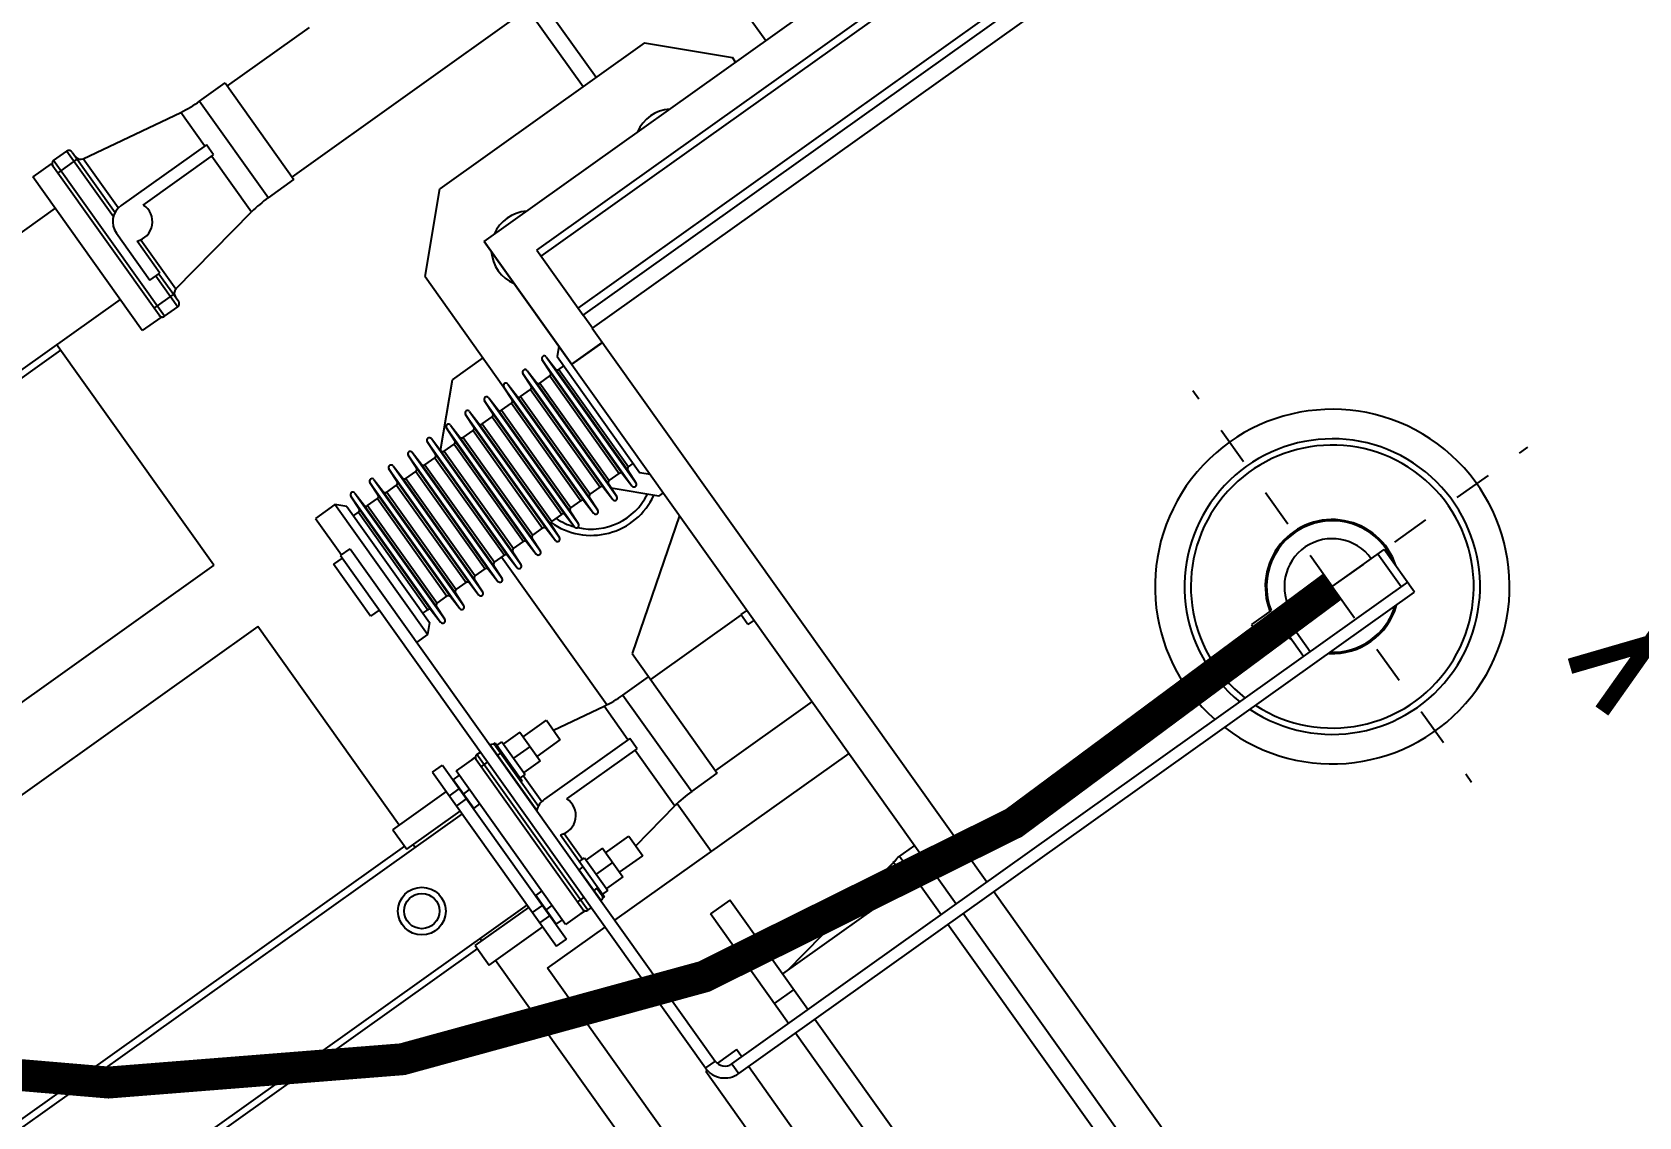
# Model space of a CAD drawing. Header units: feet. Extents: x 2321988 to 2329858, y 6722724 to 6730499.
# Drawn here: x 2326083.204 to 2326087.397, y 6726897.134 to 6726899.965 of the extents above; entities that cross this region are included whole.
import ezdxf

# ---------------------------------------------------------------- set-up
doc = ezdxf.new("R2010")
doc.units = ezdxf.units.FT
doc.header["$MEASUREMENT"] = 0
doc.header["$PDSIZE"] = 5
doc.linetypes.add('Midpoint Site Plan$0$CENTER', pattern=[2, 1.25, -0.25, 0.25, -0.25])
doc.layers.add('BESS Dimensions', color=3, linetype='Continuous')
doc.layers.add('C-BESS-EQUIPMENT', color=255, linetype='Continuous')
doc.styles.add('TG_DIMS', font='arial.ttf')
doc.dimstyles.new('TG-PROPOSED-ANNO', dxfattribs={"dimtxt": 0.1, "dimasz": 0.1, "dimexe": 0.05, "dimexo": 0.05, "dimgap": 0.02, "dimtad": 0, "dimtih": 1, "dimtoh": 1, "dimdsep": 46, "dimtxsty": 'TG_DIMS', "dimcen": 0, "dimclrd": 256, "dimclre": 256, "dimclrt": 256, "dimaunit": 1, "dimadec": 6, "dimazin": 2, "dimtfac": 1, "dimtofl": 0, "dimtmove": 1, "dimatfit": 3, "dimfxl": 1, "dimtolj": 1, "dimtzin": 0, "dimarcsym": 0})

# ---------------------------------------------------------------- blocks, each defined once
blk = doc.blocks.new('Midpoint Site Plan$0$A$Cc1a3344c')
at = {"linetype": 'Continuous'}
for p, q in [((-2615, -1240), (-2615, -181.3)), ((-2585, -1210), (-2585, -181.3)), ((-2579, -1210), (-2579, -181.3)), ((-2508.8, -1210), (-2508.8, -510.4)), ((-2528.5, -1210), (-2528.5, -517.5)), ((-2521.5, -1210), (-2521.5, -517.5)), ((-2000, -900.8), (-2000, -799.2)), ((-1958.5, -799.2), (-2000, -799.2)), ((-1968, -1459.2), (-1968, -799.2)), ((-1958.5, -1459.2), (-1958.5, -799.2)), ((-1968, -805.5), (-2000, -805.5)), ((-2001.6, -919.8), (-2001.6, -888.1)), ((-1968, -894.4), (-2000, -894.4)), ((-2012.7, -900.7), (-2012.7, -919.8)), ((-1968, -900.8), (-2000, -900.8)), ((-1998.4, -900.8), (-1998.4, -919.8)), ((-1987.3, -919.8), (-1987.3, -900.8)), ((-2012.7, -919.8), (-2001.6, -919.8)), ((-1998.4, -919.8), (-1987.3, -919.8)), ((-2615, -965), (-3520, -965)), ((-2669.5, -1044.5), (-2619.5, -994.5)), ((-2615, -994.5), (-2619.5, -994.5)), ((-2669.5, -1044.5), (-2669.5, -1244.5)), ((-2669.5, -1092), (-3520, -1092)), ((-2669.5, -1104.7), (-3520, -1104.7)), ((-2745.5, -1104.7), (-2745.5, -1334.7)), ((-2585, -1210), (-2521.5, -1210)), ((-2508.8, -1210), (-2521.5, -1210)), ((-1968, -1210.2), (-2508.8, -1210.2)), ((-2495, -1240), (-2495, -1210.2)), ((-2494.9, -1210.2), (-2494.9, -1240)), ((2359.7, -1210.2), (-1958.5, -1210.2)), ((-2619.5, -1294.5), (-2669.5, -1244.5)), ((-2615, -1239.9), (-2495, -1239.9)), ((-2615, -1240), (-1968, -1240)), ((-2512.6, -1240), (-2506.7, -1245.9)), ((-2506.7, -1245.9), (-2393.3, -1245.9)), ((-2497.6, -1250.7), (-2497.6, -1245.9)), ((-2497.6, -1250.7), (-2402.4, -1250.7)), ((-2402.4, -1250.7), (-2402.4, -1245.9)), ((-2369.5, -1244.5), (-2396.6, -1271.6)), ((-2387.4, -1240), (-2393.3, -1245.9)), ((-2369.5, -1244.5), (-2369.5, -1240)), ((-2347.3, -1240), (-2279.8, -1334.5)), ((-2254.8, -1240), (-2254.8, -1245.9)), ((-2245.2, -1245.9), (-2254.8, -1245.9)), ((-2254.4, -1245.9), (-2254.4, -1334.5)), ((-2245.2, -1240), (-2245.2, -1245.9)), ((-2165.5, -1240), (-2165.5, -1334.5)), ((-2115, -1468.7), (-2115, -1240)), ((-2025, -1256.5), (-2025, -1240)), ((2367.9, -1240), (-1958.5, -1240)), ((-2834.4, -1254.7), (-2834.4, -1334.7)), ((-2511.6, -1253.2), (-2499.5, -1252.7)), ((-2511.6, -1253.2), (-2388.4, -1253.2)), ((-2511.6, -1257.2), (-2388.4, -1257.2)), ((-2499.5, -1257.7), (-2511.6, -1257.2)), ((-2499.5, -1252.7), (-2400.5, -1252.7)), ((-2499.5, -1257.7), (-2400.5, -1257.7)), ((-2497.6, -1269.4), (-2497.6, -1259.7)), ((-2497.6, -1259.7), (-2402.4, -1259.7)), ((-2402.4, -1269.4), (-2402.4, -1259.7)), ((-2388.4, -1253.2), (-2400.5, -1252.7)), ((-2400.5, -1257.7), (-2388.4, -1257.2)), ((-1968, -1254.9), (-2025, -1254.9)), ((-2002.8, -1380.5), (-2023.8, -1261.7)), ((-2002.8, -1261.7), (-2023.8, -1261.7)), ((-2002.8, -1254.9), (-2002.8, -1384.9)), ((-1625, -1254.9), (-1958.5, -1254.9)), ((-2511.6, -1271.9), (-2499.5, -1271.4)), ((-2511.6, -1271.9), (-2388.4, -1271.9)), ((-2511.6, -1275.9), (-2388.4, -1275.9)), ((-2499.5, -1276.4), (-2511.6, -1275.9)), ((-2499.5, -1271.4), (-2400.5, -1271.4)), ((-2499.5, -1276.4), (-2400.5, -1276.4)), ((-2497.6, -1269.4), (-2402.4, -1269.4)), ((-2388.4, -1271.9), (-2400.5, -1271.4)), ((-2400.5, -1276.4), (-2388.4, -1275.9)), ((-2511.6, -1290.6), (-2499.5, -1290.1)), ((-2511.6, -1290.6), (-2388.4, -1290.6)), ((-2499.5, -1290.1), (-2400.5, -1290.1)), ((-2497.6, -1288.1), (-2497.6, -1278.4)), ((-2497.6, -1278.4), (-2402.4, -1278.4)), ((-2497.6, -1288.1), (-2402.4, -1288.1)), ((-2402.4, -1288.1), (-2402.4, -1278.4)), ((-2388.4, -1290.6), (-2400.5, -1290.1)), ((-2619.5, -1294.5), (-2511.9, -1294.5)), ((-2540, -1324.5), (-2540, -1294.5)), ((-2499.5, -1295.1), (-2511.6, -1294.6)), ((-2511.6, -1294.6), (-2388.4, -1294.6)), ((-2499.5, -1295.1), (-2400.5, -1295.1)), ((-2497.6, -1306.8), (-2497.6, -1297.1)), ((-2497.6, -1297.1), (-2402.4, -1297.1)), ((-2402.4, -1306.8), (-2402.4, -1297.1)), ((-2400.5, -1295.1), (-2388.4, -1294.6)), ((-2511.6, -1309.3), (-2499.5, -1308.8)), ((-2511.6, -1309.3), (-2388.4, -1309.3)), ((-2499.5, -1313.8), (-2511.6, -1313.3)), ((-2511.6, -1313.3), (-2388.4, -1313.3)), ((-2499.5, -1308.8), (-2400.5, -1308.8)), ((-2499.5, -1313.8), (-2400.5, -1313.8)), ((-2497.6, -1306.8), (-2402.4, -1306.8)), ((-2497.6, -1325.5), (-2497.6, -1315.8)), ((-2497.6, -1315.8), (-2402.4, -1315.8)), ((-2402.4, -1325.5), (-2402.4, -1315.8)), ((-2388.4, -1309.3), (-2400.5, -1308.8)), ((-2400.5, -1313.8), (-2388.4, -1313.3)), ((-2499.7, -1364.8), (-2540, -1324.5)), ((-2511.6, -1328), (-2499.5, -1327.5)), ((-2511.6, -1328), (-2388.4, -1328)), ((-2499.5, -1327.5), (-2400.5, -1327.5)), ((-2497.6, -1325.5), (-2402.4, -1325.5)), ((-2388.4, -1328), (-2400.5, -1327.5)), ((-2837.1, -1359.7), (-2837.1, -1334.7)), ((-2837.1, -1334.7), (-2742.9, -1334.7)), ((-2742.9, -1359.7), (-2742.9, -1334.7)), ((-2499.5, -1332.5), (-2511.6, -1332)), ((-2511.6, -1332), (-2388.4, -1332)), ((-2499.5, -1332.5), (-2400.5, -1332.5)), ((-2497.6, -1344.1), (-2497.6, -1334.5)), ((-2497.6, -1334.5), (-2402.4, -1334.5)), ((-2402.4, -1344.1), (-2402.4, -1334.5)), ((-2400.5, -1332.5), (-2388.4, -1332)), ((-2279.8, -1334.5), (-2162.9, -1334.5)), ((-2257.1, -1359.5), (-2257.1, -1334.5)), ((-2162.9, -1359.5), (-2162.9, -1334.5)), ((-2511.6, -1346.6), (-2499.5, -1346.1)), ((-2511.6, -1346.6), (-2388.4, -1346.6)), ((-2499.5, -1351.1), (-2511.6, -1350.6)), ((-2511.6, -1350.6), (-2388.4, -1350.6)), ((-2499.5, -1346.1), (-2400.5, -1346.1)), ((-2499.5, -1351.1), (-2400.5, -1351.1)), ((-2497.6, -1344.1), (-2402.4, -1344.1)), ((-2497.6, -1362.8), (-2497.6, -1353.1)), ((-2497.6, -1353.1), (-2402.4, -1353.1)), ((-2402.4, -1362.8), (-2402.4, -1353.1)), ((-2388.4, -1346.6), (-2400.5, -1346.1)), ((-2400.5, -1351.1), (-2388.4, -1350.6)), ((-2837.1, -1359.7), (-2742.9, -1359.7)), ((-2511.6, -1365.3), (-2499.5, -1364.8)), ((-2511.6, -1365.3), (-2388.4, -1365.3)), ((-2499.5, -1364.8), (-2400.5, -1364.8)), ((-2497.6, -1362.8), (-2402.4, -1362.8)), ((-2388.4, -1365.3), (-2400.5, -1364.8)), ((-2257.1, -1359.5), (-2162.9, -1359.5)), ((-2853.5, -1461.6), (-2838.6, -1377.1)), ((-2805.8, -1377.1), (-2838.6, -1377.1)), ((-2805.8, -1375.4), (-2805.8, -1458.7)), ((-2795.8, -1375.4), (-2805.8, -1375.4)), ((-2795.8, -1444.1), (-2795.8, -1375.4)), ((-2795.8, -1377.1), (-2741.4, -1377.1)), ((-2726.5, -1461.6), (-2741.4, -1377.1)), ((-2499.5, -1369.8), (-2511.6, -1369.3)), ((-2511.6, -1369.3), (-2388.4, -1369.3)), ((-2499.5, -1369.8), (-2400.5, -1369.8)), ((-2497.6, -1381.5), (-2497.6, -1371.8)), ((-2497.6, -1371.8), (-2402.4, -1371.8)), ((-2402.4, -1381.5), (-2402.4, -1371.8)), ((-2258.3, -1374.5), (-2402.4, -1374.5)), ((-2400.5, -1369.8), (-2388.4, -1369.3)), ((-2266.4, -1420.8), (-2258.6, -1376.9)), ((-2225.8, -1376.9), (-2258.6, -1376.9)), ((-2225.8, -1375.2), (-2225.8, -1458.5)), ((-2215.8, -1375.2), (-2225.8, -1375.2)), ((-2215.8, -1443.9), (-2215.8, -1375.2)), ((-2215.8, -1376.9), (-2161.4, -1376.9)), ((-2115, -1374.5), (-2161.7, -1374.5)), ((-2153.6, -1420.8), (-2161.4, -1376.9)), ((-2511.6, -1384), (-2499.5, -1383.5)), ((-2511.6, -1384), (-2388.4, -1384)), ((-2499.5, -1388.5), (-2511.6, -1388)), ((-2511.6, -1388), (-2388.4, -1388)), ((-2499.5, -1383.5), (-2400.5, -1383.5)), ((-2499.5, -1388.5), (-2400.5, -1388.5)), ((-2497.6, -1381.5), (-2402.4, -1381.5)), ((-2497.6, -1400.2), (-2497.6, -1390.5)), ((-2497.6, -1390.5), (-2402.4, -1390.5)), ((-2402.4, -1400.2), (-2402.4, -1390.5)), ((-2388.4, -1384), (-2400.5, -1383.5)), ((-2400.5, -1388.5), (-2388.4, -1388)), ((-2075, -1384.9), (-2075, -1403.9)), ((-1968, -1384.9), (-2075, -1384.9)), ((-1987.5, -1384.9), (-1987.5, -1403.9)), ((-1575, -1384.9), (-1958.5, -1384.9)), ((-2511.6, -1402.7), (-2499.5, -1402.2)), ((-2511.6, -1402.7), (-2388.4, -1402.7)), ((-2499.5, -1402.2), (-2400.5, -1402.2)), ((-2497.6, -1400.2), (-2402.4, -1400.2)), ((-2388.4, -1402.7), (-2400.5, -1402.2)), ((-1968, -1403.9), (-2075, -1403.9)), ((-1575, -1403.9), (-1958.5, -1403.9)), ((-2511.6, -1406.7), (-2388.4, -1406.7)), ((-2499.5, -1407.2), (-2511.6, -1406.7)), ((-2499.5, -1407.2), (-2400.5, -1407.2)), ((-2497.6, -1418.9), (-2497.6, -1409.2)), ((-2497.6, -1409.2), (-2402.4, -1409.2)), ((-2402.4, -1418.9), (-2402.4, -1409.2)), ((-2400.5, -1407.2), (-2388.4, -1406.7)), ((-2511.6, -1421.4), (-2499.5, -1420.9)), ((-2511.6, -1421.4), (-2388.4, -1421.4)), ((-2511.6, -1425.4), (-2388.4, -1425.4)), ((-2499.5, -1425.9), (-2511.6, -1425.4)), ((-2499.5, -1420.9), (-2400.5, -1420.9)), ((-2499.5, -1425.9), (-2400.5, -1425.9)), ((-2497.6, -1418.9), (-2402.4, -1418.9)), ((-2497.6, -1437.5), (-2497.6, -1427.9)), ((-2497.6, -1427.9), (-2402.4, -1427.9)), ((-2402.4, -1437.5), (-2402.4, -1427.9)), ((-2388.4, -1421.4), (-2400.5, -1420.9)), ((-2400.5, -1425.9), (-2388.4, -1425.4)), ((-2276.1, -1443.5), (-2276.1, -1420.8)), ((-2276.1, -1420.8), (-2257, -1420.8)), ((-2257, -1443.5), (-2257, -1420.8)), ((-2163, -1443.5), (-2163, -1420.8)), ((-2163, -1420.8), (-2143.9, -1420.8)), ((-2143.9, -1443.5), (-2143.9, -1420.8)), ((-2511.6, -1440), (-2499.5, -1439.5)), ((-2511.6, -1440), (-2388.4, -1440)), ((-2499.5, -1439.5), (-2400.5, -1439.5)), ((-2497.6, -1437.5), (-2402.4, -1437.5)), ((-2388.4, -1440), (-2400.5, -1439.5)), ((-2280.6, -1443.5), (-2280.6, -1459.5)), ((-2280.6, -1443.5), (-2252.6, -1443.5)), ((-2266.6, -1443.5), (-2266.6, -1459.5)), ((-2252.6, -1443.5), (-2252.6, -1459.5)), ((-2167.4, -1443.5), (-2167.4, -1459.5)), ((-2167.4, -1443.5), (-2139.4, -1443.5)), ((-2153.4, -1443.5), (-2153.4, -1459.5)), ((-2139.4, -1443.5), (-2139.4, -1459.5)), ((-2506.7, -1451.4), (-2513.5, -1458.2)), ((-2511.6, -1444), (-2388.4, -1444)), ((-2499.5, -1444.5), (-2511.6, -1444)), ((-2506.7, -1451.4), (-2393.3, -1451.4)), ((-2499.5, -1444.5), (-2400.5, -1444.5)), ((-2497.6, -1451.4), (-2497.6, -1446.5)), ((-2497.6, -1446.5), (-2402.4, -1446.5)), ((-2402.4, -1451.4), (-2402.4, -1446.5)), ((-2400.5, -1444.5), (-2388.4, -1444)), ((-2393.3, -1451.4), (-2386.5, -1458.2)), ((-1975, -1449.5), (-1975, -1468.3)), ((-1968, -1449.5), (-1975, -1449.5)), ((-1958.5, -1449.5), (-1714.1, -1449.5)), ((-2866, -1481.7), (-2866, -1468.7)), ((-2866, -1468.7), (-2802.2, -1468.7)), ((-2863, -1465.7), (-2804.1, -1465.7)), ((-2856, -1484.7), (-2856, -1465.7)), ((-2805.5, -1461.6), (-2853.5, -1461.6)), ((-2744.1, -1464.7), (-2775.4, -1464.7)), ((-2774.5, -1461.6), (-2726.5, -1461.6)), ((-2744.1, -1474.5), (-2744.1, -1464.7)), ((-2744.1, -1465.7), (-2717, -1465.7)), ((-2744.1, -1468.7), (-2714, -1468.7)), ((-2724, -1484.7), (-2724, -1465.7)), ((-2714, -1481.7), (-2714, -1468.7)), ((-2513.5, -1458.2), (-2513.5, -1477.2)), ((-2386.5, -1458.2), (-2513.5, -1458.2)), ((-2477.8, -1478.2), (-2477.8, -1468.7)), ((-2477.8, -1468.7), (-1977.5, -1468.7)), ((-2386.5, -1458.2), (-2386.5, -1468.7)), ((-2286, -1468.5), (-2222.2, -1468.5)), ((-2285.1, -1466.4), (-2285.1, -1464.5)), ((-2285.1, -1464.5), (-2248.1, -1464.5)), ((-2283, -1465.5), (-2224.1, -1465.5)), ((-2282.6, -1464.5), (-2282.6, -1459.5)), ((-2282.6, -1459.5), (-2250.6, -1459.5)), ((-2276, -1465.5), (-2276, -1468.5)), ((-2250.6, -1464.5), (-2250.6, -1459.5)), ((-2225.5, -1461.4), (-2250.6, -1461.4)), ((-2248.1, -1465.5), (-2248.1, -1464.5)), ((-2195.4, -1464.5), (-2134.9, -1464.5)), ((-2194.5, -1461.4), (-2169.4, -1461.4)), ((-2169.4, -1464.5), (-2169.4, -1459.5)), ((-2169.4, -1459.5), (-2137.4, -1459.5)), ((-2164.1, -1468.7), (-2164.1, -1464.5)), ((-2164.1, -1468.5), (-2134, -1468.5)), ((-2144, -1465.5), (-2144, -1468.5)), ((-2144, -1465.5), (-2137, -1465.5)), ((-2137.4, -1464.5), (-2137.4, -1459.5)), ((-2134.9, -1466.4), (-2134.9, -1464.5)), ((-1977.5, -1468.7), (-1977.5, -1478.2)), ((-1968, -1459.2), (-1958.5, -1459.2)), ((-2714, -1481.7), (-2866, -1481.7)), ((-2790, -1474.5), (-2744.1, -1474.5)), ((-2513.5, -1477.2), (-2477.8, -1477.2)), ((-2477.8, -1478.2), (-1977.5, -1478.2)), ((-2475.4, -1478.2), (-2475.4, -1486.7)), ((-2424.6, -1478.2), (-2424.6, -1486.7)), ((-2286, -1481.5), (-2286, -1478.2)), ((-2134, -1481.5), (-2286, -1481.5)), ((-2276, -1484.5), (-2276, -1478.2)), ((-2144, -1484.5), (-2144, -1478.2)), ((-2134, -1481.5), (-2134, -1478.2)), ((-2115, -1534.5), (-2115, -1478.2)), ((-1975, -1477.9), (-1975, -1479.5)), ((-1706.7, -1479.5), (-1975, -1479.5)), ((-2865, -1484.7), (-2865, -1502.7)), ((-2715, -1484.7), (-2865, -1484.7)), ((-2715, -1484.7), (-2715, -1502.7)), ((-2424.6, -1486.7), (-2475.4, -1486.7)), ((-2285.1, -1484.5), (-2285.1, -1487.5)), ((-2134.9, -1484.5), (-2285.1, -1484.5)), ((-2285, -1487.5), (-2285.1, -1487.5)), ((-2285, -1484.5), (-2285, -1502.5)), ((-2135, -1484.5), (-2135, -1502.5)), ((-2134.9, -1487.5), (-2135, -1487.5)), ((-2134.9, -1484.5), (-2134.9, -1487.5)), ((-2715, -1502.7), (-2865, -1502.7)), ((-2834.4, -1502.7), (-2834.4, -2924.7)), ((-2745.5, -1502.7), (-2745.5, -2924.7)), ((-2135, -1502.5), (-2285, -1502.5)), ((-2280.6, -1508.5), (-2280.6, -1502.5)), ((-2266.6, -1508.5), (-2266.6, -1502.5)), ((-2252.6, -1508.5), (-2252.6, -1502.5)), ((-2167.4, -1508.5), (-2167.4, -1502.5)), ((-2153.4, -1508.5), (-2153.4, -1502.5)), ((-2139.4, -1508.5), (-2139.4, -1502.5)), ((-2295, -1518.4), (-2295, -1508.8)), ((-2295, -1508.8), (-2125, -1508.8)), ((-2295, -1518.4), (-2125, -1518.4)), ((-2252.6, -1508.5), (-2280.6, -1508.5)), ((-2276.1, -1508.8), (-2276.1, -1508.5)), ((-2276.1, -1570.8), (-2276.1, -1518.4)), ((-2272, -1518.4), (-2272, -1508.8)), ((-2262, -1518.4), (-2262, -1508.8)), ((-2257, -1508.8), (-2257, -1508.5)), ((-2257, -1570.8), (-2257, -1518.4)), ((-2254.4, -1508.5), (-2254.4, -1508.8)), ((-2254.4, -1518.4), (-2254.4, -2924.7)), ((-2139.4, -1508.5), (-2167.4, -1508.5)), ((-2165.5, -1508.5), (-2165.5, -1508.8)), ((-2165.5, -1518.4), (-2165.5, -2924.7)), ((-2163, -1508.8), (-2163, -1508.5)), ((-2163, -1570.8), (-2163, -1518.4)), ((-2158, -1518.4), (-2158, -1508.8)), ((-2148, -1518.4), (-2148, -1508.8)), ((-2143.9, -1508.8), (-2143.9, -1508.5)), ((-2143.9, -1570.8), (-2143.9, -1518.4)), ((-2125, -1518.4), (-2125, -1508.8)), ((-1920, -1534.5), (-2115, -1534.5)), ((-2530, -1564.7), (-2745.5, -1564.7)), ((-2740, -1564.7), (-2740, -2924.7)), ((-2530, -1564.7), (-2530, -2924.7)), ((-2470, -1564.5), (-2470, -2924.7)), ((-2276.1, -1564.5), (-2470, -1564.5)), ((-2276.1, -1570.8), (-2257, -1570.8)), ((-2260, -1570.8), (-2260, -2924.7)), ((-2254.4, -1564.5), (-2257, -1564.5)), ((-2163, -1564.5), (-2165.5, -1564.5)), ((-2163, -1570.8), (-2143.9, -1570.8)), ((-2160, -1570.8), (-2160, -3000.9)), ((-1950, -1564.5), (-2143.9, -1564.5))]:
    blk.add_line(p, q, dxfattribs=at)
at = {"linetype": 'Midpoint Site Plan$0$CENTER'}
for q in [(-2000, -659), (-2191, -850), (-2000, -1041), (-1809, -850)]:
    blk.add_line((-2000, -850), q, dxfattribs=at)
at = {"linetype": 'Continuous', "const_width": 12.5}
for points in [[(-1838.7, -607.8), (-1795, -732.8)], [(-1838.7, -732.8), (-1795, -607.8)]]:
    blk.add_lwpolyline(points, dxfattribs=at)
at = {"linetype": 'Continuous'}
for radius in [19, 14]:
    blk.add_circle((-2210, -1589.5), radius, dxfattribs=at)
for centre, radius, start, end in [((-2000, -850), 141, 287.2012, 283.1607), ((-2000, -850), 117.5, 290.7756, 285.8477), ((-2000, -850), 112.5, 291.7549, 286.5651), ((-2000, -850), 53.3, 72.9809, 256.0574), ((-2000, -850), 52.3, 76.3287, 255.9412), ((-2000, -850), 38.1, 90, 267.6116), ((-2000, -850), 53.3, 321.6895, 38.3105), ((-2000, -850), 52.3, 322.6334, 37.3666), ((-2000, -850), 38.1, 267.5895, 270), ((-2000, -850), 53.3, 268.2886, 271.7114), ((-2000, -850), 53.3, 283.9308, 287.0191), ((-2589.5, -1074.5), 30, 148.3772, 211.6228), ((-2589.5, -1214.5), 30, 148.3772, 211.6228), ((-2589.5, -1214.5), 30, 238.3772, 301.6228), ((-2499.6, -1250.7), 2, 272.3942, 0), ((-2400.4, -1250.7), 2, 180, 267.6058), ((-2420, -1274.5), 55, 289.0523, 29.6717), ((-2420, -1274.5), 50, 312.2025, 28.0889), ((-2511.5, -1255.2), 2, 92.3942, 267.6058), ((-2499.6, -1259.7), 2, 0, 87.6058), ((-2400.4, -1259.7), 2, 92.3942, 180), ((-2388.5, -1255.2), 2, 272.3942, 87.6058), ((-2511.5, -1273.9), 2, 92.3942, 267.6058), ((-2499.6, -1269.4), 2, 272.3942, 0), ((-2499.6, -1278.4), 2, 0, 87.6058), ((-2400.4, -1269.4), 2, 180, 267.6058), ((-2400.4, -1278.4), 2, 92.3942, 180), ((-2388.5, -1273.9), 2, 272.3942, 87.6058), ((-2511.5, -1292.6), 2, 92.3942, 267.6058), ((-2499.6, -1288.1), 2, 272.3942, 0), ((-2400.4, -1288.1), 2, 180, 267.6058), ((-2388.5, -1292.6), 2, 272.3942, 87.6058), ((-2499.6, -1297.1), 2, 0, 87.6058), ((-2400.4, -1297.1), 2, 92.3942, 180), ((-2511.5, -1311.3), 2, 92.3942, 267.6058), ((-2499.6, -1306.8), 2, 272.3942, 0), ((-2499.6, -1315.8), 2, 0, 87.6058), ((-2400.4, -1306.8), 2, 180, 267.6058), ((-2400.4, -1315.8), 2, 92.3942, 180), ((-2420, -1274.5), 50, 290.6899, 309.1806), ((-2388.5, -1311.3), 2, 272.3942, 87.6058), ((-2511.5, -1330), 2, 92.3942, 267.6058), ((-2499.6, -1325.5), 2, 272.3942, 0), ((-2400.4, -1325.5), 2, 180, 267.6058), ((-2388.5, -1330), 2, 272.3942, 87.6058), ((-2499.6, -1334.5), 2, 0, 87.6058), ((-2400.4, -1334.5), 2, 92.3942, 180), ((-2511.5, -1348.6), 2, 92.3942, 267.6058), ((-2499.6, -1344.1), 2, 272.3942, 0), ((-2499.6, -1353.1), 2, 0, 87.6058), ((-2400.4, -1344.1), 2, 180, 267.6058), ((-2400.4, -1353.1), 2, 92.3942, 180), ((-2388.5, -1348.6), 2, 272.3942, 87.6058), ((-2937.1, -1359.7), 100, 350, 0), ((-2642.9, -1359.7), 100, 180, 190), ((-2511.5, -1367.3), 2, 92.3942, 267.6058), ((-2499.6, -1362.8), 2, 272.3942, 0), ((-2400.4, -1362.8), 2, 180, 267.6058), ((-2388.5, -1367.3), 2, 272.3942, 87.6058), ((-2357.1, -1359.5), 100, 350, 0), ((-2062.9, -1359.5), 100, 180, 190), ((-2499.6, -1371.8), 2, 0, 87.6058), ((-2400.4, -1371.8), 2, 92.3942, 180), ((-2511.5, -1386), 2, 92.3942, 267.6058), ((-2499.6, -1381.5), 2, 272.3942, 0), ((-2499.6, -1390.5), 2, 0, 87.6058), ((-2400.4, -1381.5), 2, 180, 267.6058), ((-2400.4, -1390.5), 2, 92.3942, 180), ((-2388.5, -1386), 2, 272.3942, 87.6058), ((-2511.5, -1404.7), 2, 92.3942, 267.6058), ((-2499.6, -1400.2), 2, 272.3942, 0), ((-2400.4, -1400.2), 2, 180, 267.6058), ((-2388.5, -1404.7), 2, 272.3942, 87.6058), ((-2499.6, -1409.2), 2, 0, 87.6058), ((-2400.4, -1409.2), 2, 92.3942, 180), ((-2511.5, -1423.4), 2, 92.3942, 267.6058), ((-2499.6, -1418.9), 2, 272.3942, 0), ((-2499.6, -1427.9), 2, 0, 87.6058), ((-2400.4, -1418.9), 2, 180, 267.6058), ((-2400.4, -1427.9), 2, 92.3942, 180), ((-2388.5, -1423.4), 2, 272.3942, 87.6058), ((-2790, -1458.7), 15.8, 337.6402, 111.4669), ((-2511.5, -1442), 2, 92.3942, 267.6058), ((-2499.6, -1437.5), 2, 272.3942, 0), ((-2400.4, -1437.5), 2, 180, 267.6058), ((-2388.5, -1442), 2, 272.3942, 87.6058), ((-2210, -1458.5), 15.8, 337.6402, 111.4669), ((-2499.6, -1446.5), 2, 0, 87.6058), ((-2400.4, -1446.5), 2, 92.3942, 180), ((-2863, -1468.7), 3, 90, 180), ((-2858.5, -1460.7), 5, 270, 350), ((-2790, -1458.7), 15.8, 180, 270), ((-2721.5, -1460.7), 5, 190, 270), ((-2717, -1468.7), 3, 0, 90), ((-2283, -1468.5), 3, 90, 180), ((-2210, -1458.5), 15.8, 180, 220.2482), ((-2137, -1468.5), 3, 0, 90), ((-1977.5, -1459.2), 19, 270, 0), ((-1977.5, -1459.2), 9.5, 270, 0), ((-2863, -1481.7), 3, 180, 270), ((-2717, -1481.7), 3, 270, 0), ((-2283, -1481.5), 3, 180, 270), ((-2137, -1481.5), 3, 270, 0)]:
    blk.add_arc(centre, radius, start, end, dxfattribs=at)
blk.add_ellipse((-2023.8, -1305.7), major_axis=(-2.3, 50.8), ratio=0.076348, start_param=-0.526991, end_param=-0.255727, dxfattribs=at)
blk = doc.blocks.new('*D109')
at = {"layer": 'BESS Dimensions', "lineweight": -2, "transparency": 16777216}
for p, q in [((2326125.1693, 6727002.8662), (2326110.2842, 6727023.7584)), ((2326105.0412, 6727013.8836), (2326040.7778, 6726968.0974)), ((2325956.6732, 6726908.1749), (2326020.9365, 6726953.961)), ((2325960.5127, 6726885.5523), (2325945.6276, 6726906.4444))]:
    blk.add_line(p, q, dxfattribs=at)
at = {"layer": 'BESS Dimensions', "transparency": 16777216}
for points in [[(2326104.0741, 6727015.241), (2326106.0083, 6727012.5262), (2326113.1855, 6727019.6862)], [(2325955.7061, 6726909.5323), (2325957.6403, 6726906.8175), (2325948.5289, 6726902.3723)]]:
    blk.add_solid(points, dxfattribs=at)
at = {"layer": 'Defpoints', "color": 0, "transparency": 16777216}
for p in [(2326128.0706, 6726998.7941), (2325948.5289, 6726902.3723), (2325963.414, 6726881.4801)]:
    blk.add_point(p, dxfattribs=at)
at = {"layer": 'BESS Dimensions', "transparency": 16777216, "insert": (2326030.8572, 6726961.0292), "char_height": 10, "attachment_point": 5, "style": 'TG_DIMS'}
blk.add_mtext("\\A1;202.17'", dxfattribs=at)

msp = doc.modelspace()

# ---------------------------------------------------------------- linework, layer by layer
at = {"layer": 'C-BESS-EQUIPMENT', "const_width": 0.0833}
msp.add_lwpolyline([(2326072.7242, 6726898.2114), (2326073.4121, 6726898.5654), (2326074.0667, 6726898.839), (2326074.6999, 6726899.0312), (2326075.3238, 6726899.1407), (2326075.9484, 6726899.1684), (2326076.5771, 6726899.123), (2326077.2111, 6726899.0153), (2326077.8522, 6726898.856), (2326078.5016, 6726898.6559), (2326079.1609, 6726898.4256), (2326079.8315, 6726898.176), (2326080.515, 6726897.9176), (2326081.2127, 6726897.6647), (2326081.9258, 6726897.4444), (2326082.6557, 6726897.2872), (2326083.4034, 6726897.2238), (2326084.1702, 6726897.2846), (2326084.9572, 6726897.5002), (2326085.7656, 6726897.901), (2326086.5966, 6726898.5178)], dxfattribs=at)

# ---------------------------------------------------------------- block references
at = {"layer": 'C-BESS-EQUIPMENT', "xscale": 0.003280839895013123, "yscale": 0.003280839895013123, "zscale": 0.003280839895013123, "rotation": 305.4689808292026}
msp.add_blockref('Midpoint Site Plan$0$A$Cc1a3344c', (2326092.6753, 6726894.792), dxfattribs=at)

# ---------------------------------------------------------------- dimensions: what is measured, and where the dimension line sits
at = {"layer": 'BESS Dimensions'}
dim = msp.add_aligned_dim(p1=(2326128.0706, 6726998.7941), p2=(2325963.414, 6726881.4801), distance=-25.6525, dimstyle='TG-PROPOSED-ANNO', override={"dimscale": 50, "dimpost": "'"}, dxfattribs=at)
dim.commit()
dim.dimension.update_dxf_attribs({"geometry": '*D109', "text_midpoint": (2326030.8572, 6726961.0292)})

doc.saveas('drawing.dxf')
